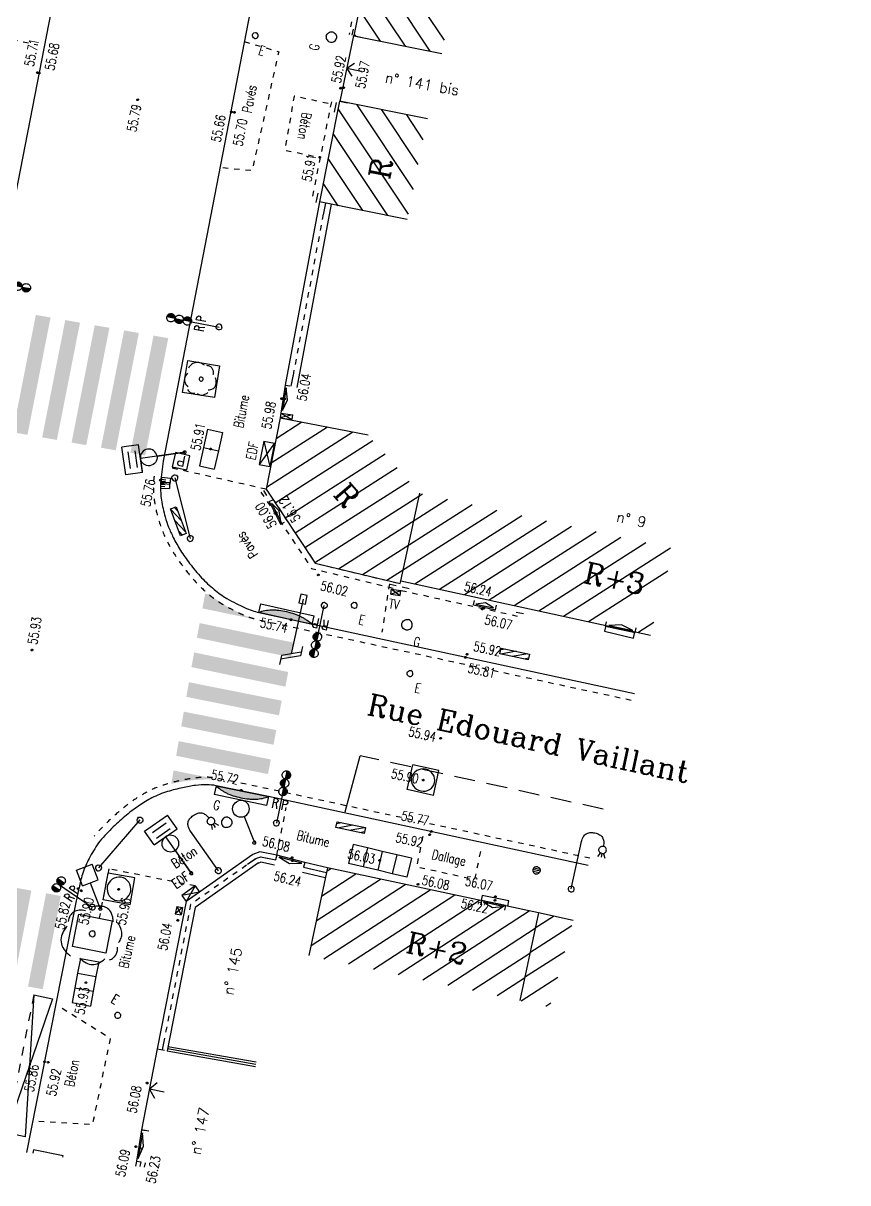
# Model space of a CAD drawing. Extents: x 661720 to 661930, y 6866381 to 6866956.
# Drawn here: x 661736.82 to 661764.43, y 6866383.67 to 6866422.51 of the extents above; entities that cross this region are included whole.
import ezdxf
from ezdxf.enums import TextEntityAlignment as Align

# ---------------------------------------------------------------- set-up
doc = ezdxf.new("R2010")
doc.units = 0
for name, pattern in [('CONTINU', [0]), ('JSI_MCT0', [1, 0.5, 0.5]), ('JSI_TCO', [1, 0.5, 0.5]), ('JSI_TCO2', [1, 0.5, 0.5]), ('JSI_TIC', [0.2, 0.08, 0.01, -0.1, 0.01]), ('JSI_TIM2', [0.6, 0.3, 0.05, -0.2, 0.05])]:
    doc.linetypes.add(name, pattern=pattern)
doc.layers.get('0').update_dxf_attribs({"linetype": 'CONTINUOUS'})
for name, color, linetype in [('ALTI', 140, 'CONTINUOUS'), ('BATI', 6, 'CONTINUOUS'), ('BORDURE', 7, 'CONTINU'), ('HACHURE', 7, 'CONTINUOUS'), ('LIMITE', 7, 'CONTINUOUS'), ('MARQUAGE', 7, 'CONTINUOUS'), ('MOB', 6, 'CONTINUOUS'), ('OBJASS', 22, 'CONTINUOUS'), ('OBJDIVERS', 104, 'CONTINUOUS'), ('OBJEAU', 4, 'CONTINUOUS'), ('OBJEDF', 240, 'CONTINUOUS'), ('OBJEP', 220, 'CONTINUOUS'), ('OBJGAZ', 30, 'CONTINUOUS'), ('OBJSLT', 200, 'CONTINUOUS'), ('OBJTELECOM', 3, 'CONTINUOUS'), ('SIGNAL', 6, 'CONTINUOUS'), ('TEXTE', 7, 'CONTINUOUS'), ('VEGETATION', 3, 'CONTINUOUS'), ('VOIRIE', 7, 'CONTINUOUS')]:
    doc.layers.add(name, color=color, linetype=linetype)
doc.styles.add('5-2', font='romand.shx', dxfattribs={"height": 0.35})
doc.styles.add('7-2', font='romanc.shx', dxfattribs={"height": 0.7})
doc.styles.get("Standard").update_dxf_attribs({"font": 'romans.shx'})
doc.linetypes.add('JSI_MUD', pattern='A,0.0001,[130,jsi_form.shx,S=0.5,R=0,X=0.875,Y=0],-0.75', length=0.7501)
doc.linetypes.add('JSI_MUG', pattern='A,0.0001,[130,jsi_form.shx,S=0.5,R=0,X=-0.125,Y=0],-0.75', length=0.7501)
doc.linetypes.add('JSI_MUR', pattern='A,1e-06,-0.5,[130,jsi_form.shx,S=0.7,R=315,X=0.05,Y=0],-0.5', length=1.000001)

# ---------------------------------------------------------------- blocks, each defined once
blk = doc.blocks.new('$B_040')
at = {"color": 0, "linetype": 'BYBLOCK', "flags": 128}
for points in [[(-0.5, -0.5), (0.5, 0.5), (0.5, -0.5)], [(-0.5, -0.5), (-0.5, 0.5), (0.5, -0.5)], [(-0.5, -0.5), (-0.4375, -0.5)], [(-0.375, -0.5), (-0.3125, -0.5)], [(-0.25, -0.5), (-0.1875, -0.5)], [(-0.125, -0.5), (-0.0625, -0.5)], [(0, -0.5), (0.0625, -0.5)], [(0.125, -0.5), (0.1875, -0.5)], [(0.25, -0.5), (0.3125, -0.5)], [(0.375, -0.5), (0.4375, -0.5)]]:
    blk.add_lwpolyline(points, dxfattribs=at)
blk = doc.blocks.new('$B_045')
at = {"color": 0, "linetype": 'BYBLOCK', "flags": 128}
blk.add_lwpolyline([(0, 0), (0, 1), (1, 1), (1, 0)], close=True, dxfattribs=at)
for points in [[(0.305, 0.851, 0.077685), (0.197, 0.836, 0.115926), (0.121, 0.792, 0.119307), (0.074, 0.717, 0.082378), (0.059, 0.613)], [(0.797, 0.772, 0.039633), (0.773, 0.844, 0.053426), (0.741, 0.901, 0.147584), (0.654, 0.97, 0.071882), (0.599, 0.983, 0.058066), (0.536, 0.98, 0.043501), (0.465, 0.963, 0.032041), (0.387, 0.931)], [(0.961, 0.454, 0.087593), (0.987, 0.533, 0.096392), (0.982, 0.613, 0.080457), (0.946, 0.692, 0.056881), (0.879, 0.772)], [(0.059, 0.533, 0.03619), (0.026, 0.456, 0.046233), (0.008, 0.384, 0.121403), (0.018, 0.255, 0.119181), (0.09, 0.146, 0.044648), (0.149, 0.099, 0.034835), (0.223, 0.057)], [(0.879, 0.136, 0.076898), (0.931, 0.181, 0.090424), (0.961, 0.235, 0.083207), (0.972, 0.3, 0.062964), (0.961, 0.374)], [(0.387, 0.057, 0.078382), (0.505, 0.002, 0.113914), (0.613, -0.003, 0.115194), (0.71, 0.042, 0.080222), (0.797, 0.136)]]:
    blk.add_lwpolyline(points, format="xyb", dxfattribs=at)
blk.add_lwpolyline([(0.438, 0.5, -1), (0.562, 0.5, -1)], format="xyb", close=True, dxfattribs=at)
blk = doc.blocks.new('$B_200')
at = {"color": 0, "linetype": 'BYBLOCK', "flags": 128}
for points in [[(0, -0.5, -0.414214), (-0.5, 0, -0.414214), (0, 0.5)], [(0, -0.5, 0.414214), (0.5, 0, 0.414214), (0, 0.5)]]:
    blk.add_lwpolyline(points, format="xyb", dxfattribs=at)
blk = doc.blocks.new('$B_220')
at = {"color": 0, "linetype": 'BYBLOCK', "flags": 128}
for points in [[(0.297, 0.272, 0.039633), (0.273, 0.344, 0.053426), (0.241, 0.401, 0.147584), (0.154, 0.47, 0.071882), (0.099, 0.483, 0.058066), (0.036, 0.48, 0.043501), (-0.035, 0.463, 0.032041), (-0.113, 0.431)], [(-0.195, 0.351, 0.077685), (-0.303, 0.336, 0.115926), (-0.379, 0.292, 0.119307), (-0.426, 0.217, 0.082378), (-0.441, 0.113)], [(0.461, -0.046, 0.087593), (0.487, 0.033, 0.096392), (0.482, 0.113, 0.080457), (0.446, 0.192, 0.056881), (0.379, 0.272)], [(-0.441, 0.033, 0.03619), (-0.474, -0.044, 0.046233), (-0.492, -0.116, 0.121403), (-0.482, -0.245, 0.119181), (-0.41, -0.354, 0.044648), (-0.351, -0.401, 0.034835), (-0.277, -0.443)], [(0.379, -0.364, 0.076898), (0.431, -0.319, 0.090424), (0.461, -0.265, 0.083207), (0.472, -0.2, 0.062964), (0.461, -0.126)], [(-0.113, -0.443, 0.078382), (0.005, -0.498, 0.113914), (0.113, -0.503, 0.115194), (0.21, -0.458, 0.080222), (0.297, -0.364)]]:
    blk.add_lwpolyline(points, format="xyb", dxfattribs=at)
blk = doc.blocks.new('$B_100')
at = {"color": 0, "linetype": 'BYBLOCK', "flags": 128}
for points in [[(0, 0.625, -0.4142136), (-0.1875, 0.8125, -0.4142136), (0, 1)], [(0, 0.625, 0.4142136), (0.1875, 0.8125, 0.4142136), (0, 1)]]:
    blk.add_lwpolyline(points, format="xyb", dxfattribs=at)
blk.add_lwpolyline([(0, 0.625), (0, 0)], dxfattribs=at)
blk = doc.blocks.new('$B_105')
at = {"color": 0, "linetype": 'BYBLOCK', "flags": 128}
for points in [[(-0.1875, 0.625), (-0.1875, 1)], [(-0.1875, 1), (0.1875, 1)], [(0.1875, 0.625), (0.1875, 1)], [(-0.1875, 0.625), (0.1875, 0.625)], [(0, 0.625), (0, 0)]]:
    blk.add_lwpolyline(points, dxfattribs=at)
blk = doc.blocks.new('$B_001')
at = {"color": 0, "linetype": 'BYBLOCK', "flags": 128}
for points in [[(0, 0), (0, 1)], [(0, 1), (1, 1)], [(1, 0), (1, 1)], [(0, 0), (1, 0)]]:
    blk.add_lwpolyline(points, dxfattribs=at)
blk = doc.blocks.new('$B_123')
at = {"linetype": 'CONTINUOUS'}
for points in [[(0, 1), (0, 1.188, -0.414214), (0.094, 1.094, -0.414214)], [(0, 0.812, -0.414214), (-0.094, 0.906, -0.414214), (0, 1)], [(0, 0.625), (0, 0.812, -0.414214), (0.094, 0.719, -0.414214)]]:
    blk.add_hatch(color=0, dxfattribs=at).paths.add_polyline_path(points)
at = {"color": 0, "linetype": 'BYBLOCK', "flags": 128}
for points in [[(0, 1, -0.414214), (-0.094, 1.094, -0.414214), (0, 1.188)], [(0, 0.625, -0.414214), (-0.094, 0.719, -0.414214), (0, 0.812)], [(0, 1, -0.414214), (0.094, 0.906, -0.414214), (0, 0.812)]]:
    blk.add_lwpolyline(points, format="xyb", dxfattribs=at)
for points in [[(0, 1), (0, 1.188, -0.414214), (0.094, 1.094, -0.414214)], [(0, 0.812, -0.414214), (-0.094, 0.906, -0.414214), (0, 1)], [(0, 0.625), (0, 0.812, -0.414214), (0.094, 0.719, -0.414214)]]:
    blk.add_lwpolyline(points, format="xyb", close=True, dxfattribs=at)
for points in [[(-0.156, 0.312), (-0.156, 0.531), (-0.094, 0.531), (-0.062, 0.5), (-0.062, 0.469), (-0.094, 0.438), (-0.156, 0.438)], [(0, 0.625), (0, 0)], [(0.062, 0.312), (0.062, 0.531), (0.125, 0.531), (0.156, 0.5), (0.156, 0.469), (0.125, 0.438), (0.062, 0.438)], [(-0.094, 0.438), (-0.062, 0.312)]]:
    blk.add_lwpolyline(points, dxfattribs=at)
blk = doc.blocks.new('$B_124')
at = {"linetype": 'CONTINUOUS'}
for points in [[(-0.094, 0.812, -0.414214), (-0.187, 0.906, -0.414214), (-0.094, 1)], [(0.094, 0.812, -0.414214), (0, 0.906, -0.414214), (0.094, 1)]]:
    blk.add_hatch(color=0, dxfattribs=at).paths.add_polyline_path(points)
at = {"color": 0, "linetype": 'BYBLOCK', "flags": 128}
for points in [[(-0.094, 0.812, -0.414214), (-0.187, 0.906, -0.414214), (-0.094, 1)], [(0.094, 0.812, -0.414214), (0, 0.906, -0.414214), (0.094, 1)]]:
    blk.add_lwpolyline(points, format="xyb", close=True, dxfattribs=at)
for points in [[(-0.094, 1, -0.414214), (0, 0.906, -0.414214), (-0.094, 0.812)], [(0.094, 1, -0.414214), (0.188, 0.906, -0.414214), (0.094, 0.812)]]:
    blk.add_lwpolyline(points, format="xyb", dxfattribs=at)
for points in [[(0, 0.938), (0, 0)], [(-0.156, 0.438), (-0.156, 0.656), (-0.094, 0.656), (-0.062, 0.625), (-0.062, 0.594), (-0.094, 0.562), (-0.156, 0.562)], [(-0.094, 0.562), (-0.062, 0.438)], [(0.062, 0.438), (0.062, 0.656), (0.125, 0.656), (0.156, 0.625), (0.156, 0.594), (0.125, 0.562), (0.062, 0.562)]]:
    blk.add_lwpolyline(points, dxfattribs=at)
blk = doc.blocks.new('$B_130')
at = {"color": 0, "linetype": 'BYBLOCK', "flags": 128}
for points in [[(0, 0), (0, 0.812, -0.08), (0.012, 0.895, -0.117647), (0.047, 0.953, -0.117647), (0.105, 0.988, -0.08), (0.188, 1, -0.08), (0.27, 0.988, -0.117647), (0.328, 0.953, -0.117647), (0.363, 0.895, -0.08), (0.375, 0.812)], [(0.375, 0.688, -0.414214), (0.312, 0.75, -0.414214), (0.375, 0.812)], [(0.375, 0.688, 0.414214), (0.438, 0.75, 0.414214), (0.375, 0.812)]]:
    blk.add_lwpolyline(points, format="xyb", dxfattribs=at)
for points in [[(0.344, 0.688), (0.312, 0.625)], [(0.375, 0.688), (0.375, 0.625)], [(0.406, 0.688), (0.438, 0.625)]]:
    blk.add_lwpolyline(points, dxfattribs=at)
blk = doc.blocks.new('$B_030')
at = {"color": 0, "linetype": 'BYBLOCK', "flags": 128}
for points in [[(0, 0), (0, 1)], [(0, 1), (1, 1)], [(0, 1), (1, 0)], [(0, 0), (1, 1)], [(1, 0), (1, 1)], [(0, 0), (1, 0)]]:
    blk.add_lwpolyline(points, dxfattribs=at)
blk = doc.blocks.new('$B_137')
at = {"color": 0, "linetype": 'BYBLOCK', "flags": 128}
for points in [[(-0.156, 0.875), (0.156, 1), (0.156, 1.156)], [(-0.156, 0.781), (-0.156, 0.938), (0.156, 1.062)], [(0, 0), (0, 0.938)]]:
    blk.add_lwpolyline(points, dxfattribs=at)
blk.add_lwpolyline([(-0.055, -0.075), (0.055, -0.075), (0.055, 0.075), (-0.055, 0.075)], close=True)
blk = doc.blocks.new('$B_021')
at = {"color": 0, "linetype": 'BYBLOCK', "flags": 128}
for points in [[(0, 0), (0, 1)], [(0, 1), (1, 1)], [(0, 0), (1, 0)], [(0.34, 0), (0.34, 0.5)], [(0.66, 0), (0.66, 0.5)], [(1, 0), (1, 1)]]:
    blk.add_lwpolyline(points, dxfattribs=at)
blk = doc.blocks.new('$B_022')
at = {"linetype": 'CONTINUOUS'}
blk.add_hatch(color=0, dxfattribs=at).paths.add_polyline_path([(0, 0, -0.003152), (0.012, 0.046, -0.003339), (0.024, 0.091, -0.003542), (0.036, 0.134, -0.003763), (0.049, 0.176, -0.004003), (0.062, 0.216, -0.004264), (0.075, 0.255, -0.004549), (0.088, 0.292, -0.00486), (0.102, 0.328, -0.005201), (0.115, 0.363, -0.005573), (0.129, 0.396, -0.005981), (0.144, 0.427, -0.006428), (0.158, 0.457, -0.006917), (0.173, 0.486, -0.007452), (0.188, 0.513, -0.008037), (0.203, 0.538, -0.008675), (0.219, 0.562, -0.009368), (0.234, 0.585, -0.010119), (0.25, 0.606, -0.010926), (0.267, 0.626, -0.011786), (0.283, 0.645, -0.012694), (0.3, 0.661, -0.013638), (0.317, 0.677, -0.0146), (0.334, 0.691, -0.015558), (0.352, 0.703, -0.016481), (0.369, 0.714, -0.017333), (0.387, 0.724, -0.018074), (0.405, 0.732, -0.018665), (0.424, 0.738, -0.038382), (0.461, 0.747, -0.038235), (0.5, 0.75, -0.038235), (0.539, 0.747, -0.038382), (0.576, 0.738, -0.018665), (0.595, 0.732, -0.018074), (0.613, 0.724, -0.017333), (0.631, 0.714, -0.016481), (0.648, 0.703, -0.015558), (0.666, 0.691, -0.0146), (0.683, 0.677, -0.013638), (0.7, 0.661, -0.012694), (0.717, 0.645, -0.011786), (0.733, 0.626, -0.010926), (0.75, 0.606, -0.010119), (0.766, 0.585, -0.009368), (0.781, 0.562, -0.008675), (0.797, 0.538, -0.008037), (0.812, 0.513, -0.007452), (0.827, 0.486, -0.006917), (0.842, 0.457, -0.006428), (0.856, 0.427, -0.005981), (0.871, 0.396, -0.005573), (0.885, 0.363, -0.005201), (0.898, 0.328, -0.00486), (0.912, 0.292, -0.004549), (0.925, 0.255, -0.004264), (0.938, 0.216, -0.004003), (0.951, 0.176, -0.003763), (0.964, 0.134, -0.003542), (0.976, 0.091, -0.003339), (0.988, 0.046, -0.003152), (1, 0)])
at = {"color": 0, "linetype": 'BYBLOCK', "flags": 128}
for points in [[(0, 0), (0, 1)], [(0, 1), (1, 1)], [(1, 0), (1, 1)]]:
    blk.add_lwpolyline(points, dxfattribs=at)
blk.add_lwpolyline([(0, 0, -0.03104), (0.102, 0.328, -0.02309), (0.158, 0.457, -0.030952), (0.219, 0.562, -0.042061), (0.283, 0.645, -0.056471), (0.352, 0.703, -0.151134), (0.5, 0.75, -0.151134), (0.648, 0.703, -0.056471), (0.717, 0.645, -0.042061), (0.781, 0.562, -0.030952), (0.842, 0.457, -0.02309), (0.898, 0.328, -0.03104), (1, 0)], format="xyb", close=True, dxfattribs=at)
blk = doc.blocks.new('$B_020')
at = {"color": 0, "linetype": 'BYBLOCK', "flags": 128}
for points in [[(0, 0), (0, 1)], [(0, 1), (1, 1)], [(1, 0), (1, 1)], [(0, 0), (1, 0)]]:
    blk.add_lwpolyline(points, dxfattribs=at)
for points in [[(0.5, 0.0625, -0.4142136), (0.0625, 0.5, -0.4142136), (0.5, 0.9375)], [(0.5, 0.0625, 0.4142136), (0.9375, 0.5, 0.4142136), (0.5, 0.9375)]]:
    blk.add_lwpolyline(points, format="xyb", dxfattribs=at)
blk = doc.blocks.new('$B_230')
blk.add_lwpolyline([(-0.498, -0.488), (0.498, -0.488), (0.498, 0.488), (-0.498, 0.488)], close=True)
at = {"color": 0, "linetype": 'BYBLOCK', "flags": 128}
for points in [[(-0.193, 0.309), (0.119, 0.315), (0.184, 0.222), (0.186, 0.066), (0.125, 0.002), (-0.187, -0.003)], [(-0.193, 0.309), (-0.181, -0.378)]]:
    blk.add_lwpolyline(points, dxfattribs=at)
blk = doc.blocks.new('$B_115')
at = {"color": 0, "linetype": 'BYBLOCK', "flags": 128}
for points in [[(-0.312, 1), (-0.312, 1.375), (0.312, 1.375)], [(-0.312, 1), (0.312, 1), (0.312, 1.375)], [(-0.188, 1.25), (0.188, 1.25)], [(-0.188, 1.094), (0.188, 1.094)], [(0.031, 1), (-0.281, 1)], [(0, 0), (0, 1)]]:
    blk.add_lwpolyline(points, dxfattribs=at)
blk = doc.blocks.new('$B_043')
at = {"color": 0, "linetype": 'BYBLOCK', "flags": 128}
blk.add_lwpolyline([(0, 0.5), (1, 0.5)], dxfattribs=at)
blk = doc.blocks.new('$B_038')
at = {"color": 0, "linetype": 'BYBLOCK', "flags": 128}
blk.add_lwpolyline([(-0.5, 0.5), (0.5, 0.5), (0.5, -0.5), (-0.5, -0.5)], close=True, dxfattribs=at)
for points in [[(-0.344, 0.5), (-0.5, 0.188)], [(0.031, 0.5), (-0.469, -0.5)], [(0.438, 0.5), (-0.062, -0.5)], [(0.5, -0.188), (0.344, -0.5)]]:
    blk.add_lwpolyline(points, dxfattribs=at)
blk = doc.blocks.new('$B_202')
at = {"color": 0, "linetype": 'BYBLOCK', "flags": 128}
for points in [[(0, -0.5, -0.41421356), (-0.5, 0, -0.41421356), (0, 0.5)], [(0, -0.5, 0.41421356), (0.5, 0, 0.41421356), (0, 0.5)]]:
    blk.add_lwpolyline(points, format="xyb", dxfattribs=at)
for points in [[(-0.5, 0), (0.5, 0)], [(-0.4297, 0.25), (0.4297, 0.25)], [(0.4297, -0.25), (-0.4297, -0.25)]]:
    blk.add_lwpolyline(points, dxfattribs=at)
blk = doc.blocks.new('$B_027')
at = {"color": 0, "linetype": 'BYBLOCK', "flags": 128}
for points in [[(-0.5, -0.5), (0.5, -0.5), (0.5, -0.188)], [(-0.5, -0.5), (-0.5, -0.188)]]:
    blk.add_lwpolyline(points, dxfattribs=at)
blk.add_lwpolyline([(-0.406, -0.406), (0.406, -0.406), (0, -0.188)], close=True, dxfattribs=at)
blk = doc.blocks.new('$B_028')
at = {"color": 0, "linetype": 'BYBLOCK', "flags": 128}
for points in [[(0, 0.5), (0, -0.5), (0.094, -0.062)], [(-0.5, -0.5), (-0.5, 0)], [(0.5, 0), (0.5, -0.5)], [(-0.094, -0.062), (0, -0.5)], [(-0.5, -0.5), (0.5, -0.5)]]:
    blk.add_lwpolyline(points, dxfattribs=at)
blk = doc.blocks.new('$B_210')
at = {"linetype": 'CONTINUOUS'}
blk.add_hatch(color=0, dxfattribs=at).paths.add_polyline_path([(0, -0.5, -1), (0, 0.5, -1)])
at = {"color": 0, "linetype": 'BYBLOCK', "flags": 128}
blk.add_lwpolyline([(0, -0.5, -1), (0, 0.5, -1)], format="xyb", close=True, dxfattribs=at)
blk = doc.blocks.new('*X48')
at = {"layer": 'HACHURE', "linetype": 'CONTINUOUS', "ltscale": 2}
for p, q in [((661753.962, 6866392.21, 57.333), (661754.575, 6866392.603, 57.333)), ((661753.781, 6866391.381, 57.333), (661755.188, 6866392.284, 57.333)), ((661753.6, 6866390.552, 57.333), (661754.955, 6866391.421, 57.333)), ((661753.491, 6866389.769, 57.333), (661754.721, 6866390.558, 57.333)), ((661754.32, 6866389.588, 57.333), (661754.488, 6866389.696, 57.333))]:
    blk.add_line(p, q, dxfattribs=at)
blk = doc.blocks.new('*X50')
at = {"layer": 'HACHURE'}
for p, q in [((661745.286, 6866408.596, 57.333), (661746.153, 6866409.15, 57.333)), ((661744.969, 6866406.969, 57.333), (661747.861, 6866408.818, 57.333)), ((661745.127, 6866407.783, 57.333), (661747.007, 6866408.984, 57.333)), ((661745.258, 6866406.442, 57.333), (661748.531, 6866408.534, 57.333)), ((661745.59, 6866405.942, 57.333), (661748.935, 6866408.08, 57.333)), ((661745.921, 6866405.442, 57.333), (661749.339, 6866407.626, 57.333)), ((661746.253, 6866404.942, 57.333), (661749.743, 6866407.172, 57.333)), ((661746.584, 6866404.442, 57.333), (661750.192, 6866406.747, 57.333)), ((661747.375, 6866404.235, 57.333), (661751.022, 6866406.565, 57.333)), ((661748.186, 6866404.041, 57.333), (661751.852, 6866406.384, 57.333)), ((661748.998, 6866403.848, 57.333), (661752.683, 6866406.202, 57.333)), ((661749.932, 6866403.733, 57.333), (661753.513, 6866406.021, 57.333)), ((661750.762, 6866403.551, 57.333), (661754.343, 6866405.84, 57.333)), ((661751.593, 6866403.37, 57.333), (661755.174, 6866405.658, 57.333)), ((661752.423, 6866403.188, 57.333), (661756.004, 6866405.477, 57.333)), ((661753.254, 6866403.007, 57.333), (661756.835, 6866405.295, 57.333)), ((661754.084, 6866402.826, 57.333), (661757.665, 6866405.114, 57.333)), ((661754.914, 6866402.644, 57.333), (661758.495, 6866404.933, 57.333)), ((661755.745, 6866402.463, 57.333), (661758.403, 6866404.162, 57.333)), ((661757.405, 6866402.1, 57.333), (661757.937, 6866402.44, 57.333))]:
    blk.add_line(p, q, dxfattribs=at)

msp = doc.modelspace()

# ---------------------------------------------------------------- hatches: boundary and pattern name
at = {"layer": 'HACHURE', "linetype": 'CONTINUOUS', "ltscale": 2}
h = msp.add_hatch(dxfattribs=at)
h.set_pattern_fill('_USER', color=256, scale=0.6, angle=123.6778, style=0, pattern_type=0)
h.set_pattern_definition([(123.67776, (661958.265, 6866695.073), (-0.4993016, -0.3327129), [])])
h.paths.add_polyline_path([(661749.391, 6866429.567), (661752.333, 6866428.978), (661750.835, 6866421.496), (661747.893, 6866422.085)])
h = msp.add_hatch(dxfattribs=at)
h.set_pattern_fill('_USER', color=256, scale=0.6, angle=123.6579, style=0, pattern_type=0)
h.set_pattern_definition([(123.65793, (661958.265, 6866695.073), (-0.4994168, -0.3325401), [])])
h.paths.add_polyline_path([(661747.416, 6866419.889), (661750.357, 6866419.299), (661749.681, 6866415.929), (661746.74, 6866416.519)])
h = msp.add_hatch(dxfattribs=at)
h.set_pattern_fill('_USER', color=256, scale=0.6, angle=32.9906, style=0, pattern_type=0)
h.set_pattern_definition([(32.99064, (661958.265, 6866695.073), (-0.3267013, 0.5032557), [])])
h.paths.add_polyline_path([(661754.072, 6866392.713), (661753.447, 6866389.779), (661746.387, 6866391.281), (661747.011, 6866394.215)])
at = {"layer": 'MARQUAGE', "linetype": 'CONTINUOUS', "ltscale": 2}
for points in [[(661736.963, 6866408.721), (661736.47, 6866408.807), (661737.244, 6866412.736), (661737.737, 6866412.649)], [(661737.948, 6866408.548), (661737.455, 6866408.634), (661738.229, 6866412.563), (661738.722, 6866412.476)], [(661738.933, 6866408.374), (661738.44, 6866408.461), (661739.214, 6866412.389), (661739.707, 6866412.303)], [(661739.918, 6866408.201), (661739.425, 6866408.288), (661740.199, 6866412.216), (661740.692, 6866412.13)], [(661740.903, 6866408.028), (661740.41, 6866408.115), (661741.184, 6866412.043), (661741.677, 6866411.957)], [(661742.821, 6866402.907), (661742.913, 6866403.398), (661743.072, 6866403.365, 0.078824), (661744.566, 6866402.543)], [(661742.637, 6866401.924), (661742.729, 6866402.415), (661745.885, 6866401.758), (661745.79, 6866401.267)], [(661742.453, 6866400.94), (661742.545, 6866401.432), (661745.695, 6866400.776), (661745.599, 6866400.285)], [(661745.476, 6866399.815), (661745.384, 6866399.324), (661742.283, 6866399.942), (661742.369, 6866400.435)], [(661745.293, 6866398.832), (661745.201, 6866398.34), (661742.113, 6866398.956), (661742.198, 6866399.449)], [(661745.109, 6866397.849), (661745.018, 6866397.357), (661741.942, 6866397.97), (661742.027, 6866398.463)], [(661743.385, 6866397.173, 0.071025), (661741.779, 6866397.031), (661741.856, 6866397.478)], [(661736.491, 6866390.332), (661735.999, 6866390.422), (661736.602, 6866393.545), (661737.094, 6866393.455)], [(661737.474, 6866390.153), (661736.982, 6866390.243), (661737.586, 6866393.366), (661738.078, 6866393.276)]]:
    msp.add_hatch(color=256, dxfattribs=at).paths.add_polyline_path(points)

# ---------------------------------------------------------------- linework, layer by layer
at = {"layer": 'BATI', "linetype": 'JSI_MUG', "ltscale": 0.32}
msp.add_line((661747.296, 6866419.844, 113.235), (661747.233, 6866419.53, 113.235), dxfattribs=at)
at = {"layer": 'BATI', "linetype": 'JSI_MUD', "ltscale": 0.32}
msp.add_line((661746.687, 6866416.808, 113.231), (661746.624, 6866416.495, 113.23), dxfattribs=at)
at = {"layer": 'BATI', "linetype": 'JSI_MUG', "ltscale": 0.2}
msp.add_line((661744.861, 6866406.859, 113.317), (661744.972, 6866406.693, 113.32), dxfattribs=at)
at = {"layer": 'BATI', "linetype": 'JSI_MUD', "ltscale": 0.2}
msp.add_line((661749.111, 6866403.715, 113.401), (661749.306, 6866403.669, 113.404), dxfattribs=at)
at = {"layer": 'BATI', "linetype": 'JSI_MUG', "ltscale": 0.25}
msp.add_line((661749.504, 6866403.63, 113.371), (661749.748, 6866403.576, 113.372), dxfattribs=at)
at = {"layer": 'BATI', "linetype": 'JSI_MUD', "ltscale": 0.25}
msp.add_line((661753.332, 6866402.786, 113.387), (661753.576, 6866402.732, 113.388), dxfattribs=at)
at = {"layer": 'BATI', "linetype": 'JSI_TIC', "ltscale": 2, "elevation": 57.333, "flags": 128}
for points in [[(661749.225, 6866429.636), (661747.73, 6866422.126)], [(661747.139, 6866419.875), (661746.467, 6866416.526)], [(661744.778, 6866406.804), (661746.476, 6866404.243), (661749.283, 6866403.571)], [(661744.945, 6866406.915), (661746.599, 6866404.419), (661749.329, 6866403.766)], [(661749.477, 6866403.508), (661753.549, 6866402.61)]]:
    msp.add_lwpolyline(points, dxfattribs=at)
at = {"layer": 'BATI', "linetype": 'JSI_TCO2', "ltscale": 2, "elevation": 57.333, "flags": 128}
for points in [[(661749.391, 6866429.567), (661747.893, 6866422.085)], [(661747.893, 6866422.085), (661750.835, 6866421.496)], [(661747.416, 6866419.889), (661746.74, 6866416.519)], [(661750.357, 6866419.299), (661747.416, 6866419.889)], [(661749.681, 6866415.929), (661746.74, 6866416.519)], [(661745.421, 6866409.293), (661744.955, 6866406.899), (661746.599, 6866404.419), (661749.444, 6866403.742), (661749.464, 6866403.835)], [(661745.421, 6866409.293), (661748.366, 6866408.719)], [(661749.464, 6866403.835), (661750.104, 6866406.766)], [(661749.464, 6866403.835), (661757.821, 6866402.009)], [(661747.011, 6866394.215), (661746.387, 6866391.281)], [(661754.072, 6866392.713), (661747.011, 6866394.215)], [(661755.236, 6866392.459), (661754.072, 6866392.713)]]:
    msp.add_lwpolyline(points, dxfattribs=at)
at = {"layer": 'BATI', "linetype": 'JSI_MUD', "ltscale": 0.2, "elevation": 57.333, "flags": 128}
msp.add_lwpolyline([(661747.867, 6866422.303), (661747.828, 6866422.106)], dxfattribs=at)
at = {"layer": 'BATI', "elevation": 57.333, "flags": 128}
for points in [[(661756.33, 6866402.335), (661756.287, 6866402.139), (661757.259, 6866401.908), (661757.305, 6866402.122)], [(661753.047, 6866392.931), (661753.084, 6866393.108), (661752.193, 6866393.293), (661752.156, 6866393.121)]]:
    msp.add_lwpolyline(points, dxfattribs=at)
at = {"layer": 'BORDURE', "linetype": 'JSI_TCO', "ltscale": 2, "elevation": 57.333, "flags": 128}
for points in [[(661809.041, 6866658.226), (661799.405, 6866660.795, 0.332518), (661797.285, 6866659.242), (661796.495, 6866656.478), (661794.63, 6866649.766), (661792.16, 6866640.801), (661788.854, 6866628.851), (661786.255, 6866619.429), (661781.898, 6866603.667), (661779.547, 6866595.181), (661775.948, 6866582.027), (661774.284, 6866575.688), (661772.52, 6866568.058), (661771.474, 6866562.872), (661769.429, 6866552.194), (661764.346, 6866525.83), (661761.408, 6866510.519), (661759.655, 6866501.389), (661758.701, 6866496.257), (661755.083, 6866477.547), (661746.716, 6866434.654), (661744.554, 6866423.604), (661741.506, 6866407.836), (661741.441, 6866407.299)], [(661741.441, 6866407.299, 0.031451), (661741.418, 6866407.03, 0.042844), (661741.45, 6866406.533, 0.032587), (661741.573, 6866405.974, 0.024701), (661741.689, 6866405.629, 0.022566), (661741.845, 6866405.281, 0.02465), (661742.089, 6866404.85, 0.021528), (661742.391, 6866404.414, 0.026488), (661742.795, 6866403.934, 0.032269), (661743.209, 6866403.544, 0.039832), (661743.642, 6866403.241, 0.012534), (661743.952, 6866403.069, 0.016128), (661744.233, 6866402.933, 0.021316), (661744.486, 6866402.834, 0.028969), (661744.711, 6866402.77), (661757.292, 6866400.056)], [(661755.733, 6866394.296), (661745.031, 6866396.604), (661743.276, 6866396.969, 0.047784), (661742.966, 6866397, 0.033123), (661742.593, 6866396.978, 0.02357), (661742.156, 6866396.902, 0.01735), (661741.656, 6866396.773, 0.047079), (661741.131, 6866396.561, 0.029765), (661740.709, 6866396.31, 0.024511), (661740.277, 6866395.986, 0.020176), (661739.835, 6866395.588, 0.016695), (661739.382, 6866395.115)], [(661739.382, 6866395.115, 0.023843), (661739.059, 6866394.593, 0.015876), (661738.939, 6866394.356, 0.019505), (661738.845, 6866394.135, 0.031258), (661738.767, 6866393.882, 0.003207), (661738.663, 6866393.437, 0.006249), (661738.595, 6866393.118), (661736.927, 6866384.687)]]:
    msp.add_lwpolyline(points, format="xyb", dxfattribs=at)
for points in [[(661735.008, 6866409.114), (661735.226, 6866409.889), (661742.281, 6866446.114)], [(661738.151, 6866384.533), (661738.159, 6866384.574), (661737.16, 6866384.771), (661737.138, 6866384.66)]]:
    msp.add_lwpolyline(points, dxfattribs=at)
msp.add_lwpolyline([(661738.472, 6866391.58), (661738.686, 6866392.661), (661739.796, 6866392.441), (661739.582, 6866391.36)], close=True, dxfattribs=at)
at = {"layer": 'LIMITE', "linetype": 'JSI_MUG', "ltscale": 0.4}
msp.add_line((661746.937, 6866416.483, 113.211), (661746.863, 6866416.09, 113.218), dxfattribs=at)
at = {"layer": 'LIMITE', "linetype": 'JSI_MUD', "ltscale": 0.4}
msp.add_line((661745.861, 6866410.739, 113.304), (661745.787, 6866410.346, 113.31), dxfattribs=at)
at = {"layer": 'LIMITE', "linetype": 'JSI_MUD', "ltscale": 0.34}
msp.add_line((661744.792, 6866394.574, 113.38), (661744.764, 6866394.58, 113.377), dxfattribs=at)
at = {"layer": 'LIMITE', "linetype": 'JSI_MUG', "ltscale": 0.34}
msp.add_line((661745.274, 6866394.472, 113.409), (661744.941, 6866394.542, 113.389), dxfattribs=at)
at = {"layer": 'LIMITE', "linetype": 'JSI_MUG', "ltscale": 0.3}
msp.add_line((661740.757, 6866384.368, 113.434), (661740.725, 6866384.21, 113.432), dxfattribs=at)
at = {"layer": 'LIMITE', "linetype": 'JSI_TCO', "ltscale": 2, "elevation": 57.333, "flags": 128}
for points in [[(661746.74, 6866416.519), (661745.591, 6866410.383)], [(661747.133, 6866416.446), (661745.984, 6866410.309)], [(661744.507, 6866394.661), (661742.272, 6866393.09), (661741.307, 6866388.157)], [(661745.309, 6866394.639), (661744.749, 6866394.757), (661744.507, 6866394.661)], [(661744.703, 6866394.383), (661742.579, 6866392.89), (661741.641, 6866388.092)], [(661747.011, 6866394.215), (661746.247, 6866394.397)], [(661746.932, 6866393.884), (661746.169, 6866394.066)], [(661740.61, 6866384.397), (661740.575, 6866384.228)], [(661740.904, 6866384.338), (661740.874, 6866384.191)]]:
    msp.add_lwpolyline(points, dxfattribs=at)
at = {"layer": 'LIMITE', "linetype": 'JSI_TIC', "ltscale": 2, "elevation": 57.333, "flags": 128}
for points in [[(661746.937, 6866416.483), (661745.787, 6866410.346)], [(661744.605, 6866394.522), (661742.426, 6866392.99), (661741.474, 6866388.124)], [(661740.757, 6866384.368), (661740.725, 6866384.21)]]:
    msp.add_lwpolyline(points, dxfattribs=at)
at = {"layer": 'LIMITE', "linetype": 'JSI_MUG', "ltscale": 0.34, "elevation": 57.333, "flags": 128}
for points in [[(661744.605, 6866394.522), (661744.327, 6866394.326)], [(661746.971, 6866394.05), (661746.641, 6866394.128)]]:
    msp.add_lwpolyline(points, dxfattribs=at)
at = {"layer": 'LIMITE', "linetype": 'JSI_MUR', "ltscale": 0.34, "elevation": 57.333, "flags": 128}
for points in [[(661745.274, 6866394.472), (661744.764, 6866394.58), (661744.57, 6866394.503)], [(661746.971, 6866394.05), (661746.208, 6866394.231)]]:
    msp.add_lwpolyline(points, dxfattribs=at)
at = {"layer": 'LIMITE', "linetype": 'JSI_MUD', "ltscale": 0.34, "elevation": 57.333, "flags": 128}
for points in [[(661746.539, 6866394.153), (661746.208, 6866394.231)], [(661741.539, 6866388.458), (661741.474, 6866388.124)]]:
    msp.add_lwpolyline(points, dxfattribs=at)
at = {"layer": 'LIMITE', "elevation": 57.333, "flags": 128}
for points in [[(661754.072, 6866392.713), (661753.447, 6866389.779)], [(661741.641, 6866388.092), (661744.595, 6866387.568)], [(661741.667, 6866388.239), (661744.621, 6866387.716)]]:
    msp.add_lwpolyline(points, dxfattribs=at)
at = {"layer": 'LIMITE', "linetype": 'JSI_MUR', "ltscale": 0.15, "elevation": 57.333, "flags": 128}
msp.add_lwpolyline([(661741.654, 6866388.166), (661744.608, 6866387.642)], dxfattribs=at)
at = {"layer": 'LIMITE', "linetype": 'JSI_TCO', "ltscale": 2}
msp.add_polyline3d([(661745.238, 6866394.306, 113.409), (661744.779, 6866394.403, 113.379), (661744.633, 6866394.345, 113.377)], dxfattribs=at)
at = {"layer": 'MARQUAGE', "linetype": 'JSI_MCT0', "elevation": 57.333, "flags": 128}
msp.add_lwpolyline([(661747.606, 6866396.091), (661748.106, 6866397.972)], dxfattribs=at)
at = {"layer": 'MARQUAGE', "linetype": 'JSI_TIM2', "ltscale": 2, "elevation": 57.333, "flags": 128}
msp.add_lwpolyline([(661756.244, 6866396.184), (661748.106, 6866397.972), (661748.106, 6866397.972)], dxfattribs=at)
at = {"layer": 'VOIRIE', "linetype": 'JSI_TIC', "ltscale": 2, "elevation": 57.333, "flags": 128}
for points in [[(661733.84, 6866422.482), (661737.313, 6866421.782)], [(661744.223, 6866421.893), (661745.375, 6866421.548), (661744.483, 6866417.567), (661743.406, 6866417.666)], [(661747.028, 6866419.815), (661745.889, 6866420.063), (661745.581, 6866418.255), (661746.75, 6866418.013)], [(661744.955, 6866406.899), (661741.667, 6866407.636)], [(661749.081, 6866403.728), (661748.831, 6866402.114)], [(661745.309, 6866394.639), (661745.628, 6866396.242)], [(661750.196, 6866395.271), (661749.994, 6866394.257), (661751.942, 6866393.831), (661752.154, 6866394.817)], [(661739.688, 6866394.182), (661739.361, 6866392.527)], [(661742.578, 6866393.61), (661739.688, 6866394.182)], [(661737.343, 6866385.738), (661739.15, 6866385.63), (661739.745, 6866388.496), (661738.107, 6866389.517)]]:
    msp.add_lwpolyline(points, dxfattribs=at)
for points in [[(661741.204, 6866407.335, 0.031309), (661741.178, 6866407.036, 0.042522), (661741.212, 6866406.503, 0.032906), (661741.342, 6866405.909, 0.04726), (661741.63, 6866405.173, 0.024533), (661741.885, 6866404.723, 0.021552), (661742.2, 6866404.27, 0.026618), (661742.622, 6866403.768, 0.032152), (661743.056, 6866403.359, 0.039852), (661743.521, 6866403.033, 0.012555), (661743.843, 6866402.855, 0.015988), (661744.137, 6866402.713, 0.021694), (661744.413, 6866402.605, 0.028714), (661744.66, 6866402.536), (661757.229, 6866399.824)], [(661755.798, 6866394.538), (661745.083, 6866396.848), (661743.327, 6866397.214, 0.04715), (661742.977, 6866397.25, 0.034011), (661742.563, 6866397.226, 0.023457), (661742.106, 6866397.147, 0.017491), (661741.586, 6866397.013, 0.047355), (661741.017, 6866396.783, 0.029477), (661740.576, 6866396.522, 0.024491), (661740.125, 6866396.184, 0.020309), (661739.665, 6866395.771, 0.016907), (661739.196, 6866395.282)]]:
    msp.add_lwpolyline(points, format="xyb", dxfattribs=at)

# ---------------------------------------------------------------- block references
at = {"layer": 'ALTI', "linetype": 'CONTINUOUS', "yscale": 0.0600000000834948}
for p, xscale, rotation in [((661737.298, 6866420.848, 57.333), 0.0600000001671873, 78.98033461018463), ((661737.354, 6866420.838, 57.333), 0.0600000001671873, 78.98033461018463), ((661747.449, 6866420.329, 57.333), 0.059999999567824, 258.6579311806598), ((661747.546, 6866420.344, 57.333), 0.0599999999275196, 168.6577468891469), ((661740.652, 6866419.941, 57.333), 0.0599999997991232, 259.0579812764041), ((661743.789, 6866419.533, 57.333), 0.0599999997991232, 259.0579812764041), ((661743.89, 6866419.524, 57.333), 0.0599999997991232, 259.0579812764041), ((661746.75, 6866418.013, 57.333), 0.0600000000593574, 348.2795898107787), ((661745.471, 6866409.932, 57.333), 0.0600000000432589, 259.3924860169585), ((661745.572, 6866409.922, 57.333), 0.0600000000432589, 259.3924860169585), ((661743.098, 6866408.246, 57.333), 0.060000000009055, 167.369930362507), ((661741.416, 6866407.203, 57.333), 0.0599999998718164, 264.0895932086042), ((661745.255, 6866406.093, 57.333), 0.0599999998271788, 303.5405173550835), ((661745.293, 6866406.113, 57.333), 0.0599999998271788, 303.5405173550835), ((661746.705, 6866404.029, 57.333), 0.059999999910788, 346.5506846357405), ((661752.194, 6866402.887, 57.333), 0.0599999999144417, 347.5656376313323), ((661752.244, 6866402.92, 57.333), 0.0599999999144417, 347.5656376313323), ((661745.792, 6866402.525, 57.333), 0.0600000000585581, 347.8251095571013), ((661737.113, 6866401.516, 57.333), 0.0600000001358294, 303.0428801269729), ((661751.631, 6866401.266, 57.333), 0.0600000000585581, 347.8251095571013), ((661751.683, 6866401.369, 57.333), 0.0600000000585581, 347.8251095571013), ((661750.796, 6866398.559, 57.333), 0.0599999998987846, 167.606230259988), ((661750.212, 6866397.156, 113.237), 0.0599999998987846, 167.606230259988), ((661744.118, 6866396.815, 57.333), 0.0599999999369245, 168.2391236379161), ((661750.485, 6866395.434, 57.333), 0.0599999999362639, 167.8309340757266), ((661750.43, 6866395.329, 57.333), 0.0599999999362639, 167.8309340757266), ((661745.823, 6866394.559, 57.333), 0.0600000001211202, 166.6464040431061), ((661745.84, 6866394.455, 57.333), 0.0600000001211202, 166.6464040431061), ((661748.755, 6866394.47, 57.333), 0.0599999998988044, 167.9906455179547), ((661738.659, 6866393.518, 57.333), 0.0599999997664165, 257.1386123974038), ((661738.76, 6866393.448, 57.333), 0.060000000381518, 257.2398372791105), ((661740.017, 6866393.496, 57.333), 0.0599999997893073, 258.3850835273554), ((661750.042, 6866393.665, 57.333), 0.0599999998988044, 167.9906455179547), ((661752.616, 6866393.129, 57.333), 0.0600000001527528, 168.2818568988892), ((661752.627, 6866393.254, 57.333), 0.0600000001527528, 168.2818568988892), ((661741.998, 6866392.465, 57.333), 0.0599999996429748, 258.9313816758605), ((661738.919, 6866390.376, 57.333), 0.0599999997893073, 258.3850835273554), ((661737.536, 6866387.728, 57.333), 0.0600000000850905, 258.8117745771966), ((661737.655, 6866387.708, 57.333), 0.0599999997893073, 258.3850835273554), ((661740.97, 6866387.014, 57.333), 0.0599999996429748, 258.9313816758605), ((661740.592, 6866384.88, 57.333), 0.0600000000197639, 258.5923869165845), ((661740.73, 6866384.823, 57.333), 0.0600000000197639, 258.5923869165845)]:
    msp.add_blockref('$B_210', p, dxfattribs=dict(at, xscale=xscale, rotation=rotation))
at = {"layer": 'HACHURE'}
msp.add_blockref('*X50', (0, 0), dxfattribs=at)
at = {"layer": 'HACHURE', "linetype": 'CONTINUOUS', "ltscale": 2}
msp.add_blockref('*X48', (0, 0), dxfattribs=at)
at = {"layer": 'LIMITE', "linetype": 'CONTINUOUS'}
for name, p, xscale, yscale, rotation in [('$B_028', (661747.899, 6866420.936, 57.333), 2.259066501574492, 0.5000000000742785, 258.3264190407379), ('$B_027', (661745.764, 6866409.877, 57.333), 0.9459974260241995, 0.5000000000742785, 261.0573795207914), ('$B_030', (661745.444, 6866409.448, 57.333), 0.1569973563826936, 0.4000000002458762, 261.8688536044004), ('$B_027', (661745.471, 6866406.215, 57.333), 0.8439105697363835, 0.5000000000742785, 296.463553147341), ('$B_027', (661752.317, 6866403.185, 57.333), 0.7560654798644066, 0.5000000000742785, 347.5030705630106), ('$B_027', (661756.868, 6866402.451, 57.333), 1.011882562260926, 0.5000000000742785, 348.3156372088655), ('$B_027', (661745.716, 6866394.275, 57.333), 0.9694153547250627, 0.5000000000742785, 165.5386265263714), ('$B_027', (661752.514, 6866392.796, 57.333), 0.8143327330856583, 0.5000000000742785, 167.8143900348084), ('$B_028', (661741.291, 6866386.754, 57.333), 2.762077540476068, 0.5000000000742785, 259.0959307678457), ('$B_027', (661740.944, 6866384.88, 57.333), 1.061886943444111, 0.5000000000742785, 260.5143603280548)]:
    msp.add_blockref(name, p, dxfattribs=dict(at, xscale=xscale, yscale=yscale, rotation=rotation))
at = {"layer": 'MARQUAGE', "linetype": 'CONTINUOUS', "xscale": 4.711886268050716, "yscale": 0.6419141687623565, "rotation": 258.8117747870501}
msp.add_blockref('$B_040', (661737.031, 6866387.587, 57.333), dxfattribs=at)
at = {"layer": 'MOB', "linetype": 'CONTINUOUS'}
for name, p, xscale, yscale, rotation in [('$B_115', (661742.23, 6866408.136, 57.333), 1.500000000063501, 1.500000000222835, 98.11488569544032), ('$B_230', (661742.107, 6866407.835, 57.333), 0.4999999999775652, 0.5000000000742785, 167.3699304329054), ('$B_200', (661742.23, 6866408.136, 57.333), 0.099999999909346, 0.0999999998284023, 347.3699305312109), ('$B_200', (661741.897, 6866407.279, 57.333), 0.2000000001226558, 0.1999999996568045, 284.3163263957498), ('$B_043', (661740.883, 6866407.02, 57.333), 2.092393930085297, 2.092400000369467, 284.3163264004172), ('$B_038', (661742.015, 6866405.828, 57.333), 0.9631129789874572, 0.1999999996568045, 290.7901081380119), ('$B_200', (661742.415, 6866405.251, 57.333), 0.2000000001226558, 0.1999999996568045, 284.3163263957498), ('$B_038', (661753.277, 6866401.378, 57.333), 0.9735638141287432, 0.1999999996568045, 348.042830847175), ('$B_043', (661739.927, 6866396.516, 57.333), 2.124418539049401, 2.124399999979917, 229.0721270520676), ('$B_200', (661740.73, 6866395.82, 57.333), 0.1999999998475844, 0.1999999996568045, 229.0721267828227), ('$B_115', (661742.453, 6866394.03, 57.333), 1.499999999960768, 1.500000000222835, 35.09954492198571), ('$B_038', (661747.782, 6866395.567, 57.333), 0.9692496272212119, 0.1999999996568045, 168.3829293288012), ('$B_200', (661739.338, 6866394.215, 57.333), 0.1999999998475844, 0.1999999996568045, 229.0721267828227), ('$B_202', (661754.009, 6866394.131, 57.333), 0.2499999999738995, 0.2499999995714944, 167.8309339056033), ('$B_200', (661742.453, 6866394.03, 57.333), 0.0999999999680337, 0.0999999998284023, 35.0995448903239), ('$B_030', (661741.961, 6866392.924, 57.333), 0.2499505953738351, 0.1999999996568045, 258.9373292143872)]:
    msp.add_blockref(name, p, dxfattribs=dict(at, xscale=xscale, yscale=yscale, rotation=rotation))
at = {"layer": 'OBJASS', "linetype": 'CONTINUOUS'}
for name, p, xscale, yscale, rotation in [('$B_022', (661744.711, 6866402.77, 57.333), 1.825411307142837, 0.3000000004174739, 347.1440402718499), ('$B_020', (661750.56, 6866396.644, 113.237), 0.8499999999457809, 0.9000000003201547, 77.60622987334713), ('$B_022', (661745.031, 6866396.604, 57.333), 1.792423275969574, 0.3000000004174739, 168.2391232457339), ('$B_020', (661740.399, 6866392.984, 57.333), 0.910047059042649, 0.9101000001184055, 80.07009805936366)]:
    msp.add_blockref(name, p, dxfattribs=dict(at, xscale=xscale, yscale=yscale, rotation=rotation))
at = {"layer": 'OBJDIVERS', "linetype": 'CONTINUOUS'}
for name, p, xscale, yscale, rotation in [('$B_001', (661742.994, 6866408.911, 57.333), 0.6305994604963292, 0.5093999996744941, 257.5105116793768), ('$B_001', (661742.858, 6866408.295, 57.333), 0.6305994604711531, 0.5093999996744941, 257.5105116897039), ('$B_030', (661749.133, 6866403.383, 57.333), 0.3066266296528637, 0.1700999997101478, 352.3058759786223), ('$B_001', (661738.735, 6866391.186, 57.333), 0.503004353819344, 0.6231999995502148, 259.4779926016524), ('$B_001', (661738.643, 6866390.692, 57.333), 0.503004353819344, 0.6231999995502148, 259.4779926016524), ('$B_001', (661738.551, 6866390.197, 57.333), 0.5030043537980851, 0.6231999995502148, 259.47799261469)]:
    msp.add_blockref(name, p, dxfattribs=dict(at, xscale=xscale, yscale=yscale, rotation=rotation))
at = {"layer": 'OBJEAU', "linetype": 'CONTINUOUS'}
for name, p, xscale, yscale, rotation in [('$B_200', (661744.592, 6866422.091, 57.333), 0.1999999999575698, 0.1999999996568045, 343.327911676314), ('$B_021', (661741.421, 6866407.13, 57.333), 0.2000323977385086, 0.3000000004174739, 268.4877520250136), ('$B_021', (661741.451, 6866407.298, 57.333), 0.2000664893122476, 0.3000000004174739, 264.18452466679), ('$B_200', (661747.909, 6866403.012, 57.333), 0.1999999999668131, 0.1999999996568045, 346.5506846538398), ('$B_200', (661749.773, 6866400.724, 57.333), 0.1999999999712427, 0.1999999996568045, 347.8251099071837), ('$B_200', (661739.981, 6866389.273, 57.333), 0.2000000001844699, 0.1999999996568045, 148.056181416954)]:
    msp.add_blockref(name, p, dxfattribs=dict(at, xscale=xscale, yscale=yscale, rotation=rotation))
at = {"layer": 'OBJEDF', "linetype": 'CONTINUOUS'}
for name, p, xscale, yscale, rotation in [('$B_030', (661744.879, 6866408.51, 57.333), 0.8000095058646596, 0.359999999569679, 258.9745411219188), ('$B_137', (661746.192, 6866403.218, 57.333), 2.000000000053817, 2.000000000297114, 167.8251099092938), ('$B_030', (661742.578, 6866393.61, 57.333), 0.5500000002814405, 0.2499999995714944, 215.0995453904731)]:
    msp.add_blockref(name, p, dxfattribs=dict(at, xscale=xscale, yscale=yscale, rotation=rotation))
at = {"layer": 'OBJEP', "linetype": 'CONTINUOUS'}
for name, p, xscale, yscale, rotation in [('$B_130', (661743.358, 6866394.119, 57.333), 1.999999999800937, 2.000000000297114, 35.09954491407026), ('$B_130', (661755.172, 6866393.51, 57.333), 1.999999999924958, 2.000000000297114, 347.8309338245485), ('$B_200', (661743.358, 6866394.119, 57.333), 0.1999999999360673, 0.1999999996568045, 35.0995448903239), ('$B_200', (661755.172, 6866393.51, 57.333), 0.1999999999563597, 0.1999999996568045, 347.8309339041973)]:
    msp.add_blockref(name, p, dxfattribs=dict(at, xscale=xscale, yscale=yscale, rotation=rotation))
at = {"layer": 'OBJGAZ', "linetype": 'CONTINUOUS', "yscale": 0.3500000003311864}
for p, xscale, rotation in [((661747.139, 6866422.04, 57.333), 0.3499999999000441, 258.7387971226785), ((661749.673, 6866402.359, 57.333), 0.349999999936816, 347.8251099847134), ((661743.633, 6866395.74, 57.333), 0.3500000000244839, 168.2391234696072)]:
    msp.add_blockref('$B_200', p, dxfattribs=dict(at, xscale=xscale, rotation=rotation))
at = {"layer": 'OBJSLT', "linetype": 'CONTINUOUS'}
for name, p, xscale, yscale, rotation in [('$B_123', (661735.311, 6866413.957, 57.333), 1.50000000032281, 1.500000000222835, 258.9803346222681), ('$B_123', (661743.377, 6866412.33, 57.333), 1.499999999991983, 1.500000000222835, 79.0579812228486), ('$B_200', (661743.377, 6866412.33, 57.333), 0.2000000003110939, 0.1999999996568045, 79.05798122881504), ('$B_123', (661746.9, 6866403.005, 57.333), 1.500000000068812, 1.500000000222835, 167.8251099095282), ('$B_200', (661746.9, 6866403.005, 57.333), 0.1999999999712427, 0.1999999996568045, 167.8251099071837), ('$B_123', (661745.297, 6866395.719, 57.333), 1.500000000036037, 1.500000000222835, 348.1587839320903), ('$B_200', (661745.297, 6866395.719, 57.333), 0.1999999998214592, 0.1999999996568045, 258.7264715922399), ('$B_124', (661739.133, 6866392.896, 57.333), 1.49999999983583, 1.500000000222835, 55.61492297437577), ('$B_200', (661739.133, 6866392.896, 57.333), 0.1999999998746078, 0.1999999996568045, 78.38508360672319)]:
    msp.add_blockref(name, p, dxfattribs=dict(at, xscale=xscale, yscale=yscale, rotation=rotation))
at = {"layer": 'OBJTELECOM', "linetype": 'CONTINUOUS', "yscale": 0.6519000002222722}
for p, xscale, rotation in [((661748.352, 6866394.886, 57.333), 0.5025090348919454, 166.6055360253793), ((661748.841, 6866394.77, 57.333), 0.5024866962769127, 166.6166501513763), ((661749.33, 6866394.653, 57.333), 0.5025090347786967, 166.6055360223044), ((661749.819, 6866394.537, 57.333), 0.5025090347786967, 166.6055360223044)]:
    msp.add_blockref('$B_001', p, dxfattribs=dict(at, xscale=xscale, rotation=rotation))
at = {"layer": 'SIGNAL', "linetype": 'CONTINUOUS'}
for name, p, xscale, yscale, rotation in [('$B_100', (661742.23, 6866408.136, 57.333), 1.500000000063501, 1.500000000222835, 98.11488569544032), ('$B_200', (661742.23, 6866408.136, 57.333), 0.099999999909346, 0.0999999998284023, 347.3699305312109), ('$B_100', (661744.561, 6866395.061, 57.333), 1.499999999857343, 1.500000000222835, 21.64372861113108), ('$B_100', (661742.453, 6866394.03, 57.333), 1.499999999960768, 1.500000000222835, 35.09954492198571), ('$B_200', (661744.561, 6866395.061, 57.333), 0.0999999998157602, 0.0999999998284023, 21.64372838295089), ('$B_105', (661739.402, 6866392.844, 57.333), 1.500000000033424, 1.500000000222835, 21.00391742657852), ('$B_200', (661742.453, 6866394.03, 57.333), 0.0999999999680337, 0.0999999998284023, 35.0995448903239), ('$B_200', (661739.402, 6866392.844, 57.333), 0.0999999999373039, 0.0999999998284023, 78.38508360672319)]:
    msp.add_blockref(name, p, dxfattribs=dict(at, xscale=xscale, yscale=yscale, rotation=rotation))
at = {"layer": 'VEGETATION', "linetype": 'CONTINUOUS'}
for name, p, xscale, yscale, rotation in [('$B_045', (661742.327, 6866411.205, 57.333), 1.081703555062968, 1.08169999985407, 260.9753655087569), ('$B_220', (661739.134, 6866392.011, 57.333), 2.000000000029156, 2.000000000297114, 347.4066018286365), ('$B_200', (661739.134, 6866392.011, 57.333), 0.1999999999777755, 0.1999999996568045, 347.4066017996894)]:
    msp.add_blockref(name, p, dxfattribs=dict(at, xscale=xscale, yscale=yscale, rotation=rotation))

# ---------------------------------------------------------------- texts
at = {"layer": 'ALTI', "linetype": 'CONTINUOUS', "width": 0.75}
for s, rotation, p in [('55.71', 78.9803, (661737.171, 6866421.036, 57.333)), ('56.12', 121.6887, (661746.121, 6866405.911, 57.333)), ('56.24', 347.5656, (661751.564, 6866403.498, 57.333)), ('55.92', 347.8251, (661751.873, 6866401.492, 57.333))]:
    msp.add_text(s, height=0.32, rotation=rotation, dxfattribs=at).set_placement(p)
for s, rotation, p in [('55.68', 78.9803, (661737.542, 6866420.964, 57.333)), ('55.91', 78.9655, (661746.148, 6866417.239, 57.333)), ('55.76', 78.9595, (661740.752, 6866406.354, 57.333)), ('56.00', 121.6887, (661745.053, 6866405.541, 57.333)), ('56.02', 346.5507, (661746.823, 6866403.836, 57.333)), ('55.74', 347.8251, (661744.797, 6866402.596, 57.333)), ('56.07', 347.5656, (661752.316, 6866402.697, 57.333)), ('55.81', 347.8251, (661751.754, 6866401.076, 57.333))]:
    msp.add_text(s, height=0.32, rotation=rotation, dxfattribs=at).set_placement(p, align=Align.TOP_LEFT)
for s, rotation, p in [('55.92', 78.6579, (661747.631, 6866421.386, 57.333)), ('55.66', 79.058, (661743.601, 6866419.406, 57.333)), ('55.98', 79.3925, (661745.284, 6866409.804, 57.333)), ('55.72', 348.2391, (661743.994, 6866397.004, 57.333)), ('55.77', 347.8309, (661750.362, 6866395.624, 57.333)), ('56.08', 346.6464, (661745.704, 6866394.752, 57.333)), ('56.08', 347.9906, (661751.054, 6866393.468, 57.333)), ('56.07', 348.2819, (661752.502, 6866393.443, 57.333)), ('55.82', 77.1386, (661738.399, 6866393.035, 57.333)), ('56.04', 78.9314, (661741.81, 6866392.339, 57.333)), ('55.86', 78.8118, (661737.348, 6866387.602, 57.333)), ('56.08', 78.9314, (661740.783, 6866386.888, 57.333)), ('56.09', 78.5924, (661740.403, 6866384.755, 57.333))]:
    msp.add_text(s, height=0.32, rotation=rotation, dxfattribs=at).set_placement(p, align=Align.RIGHT)
for s, rotation, p in [('55.97', 79.1802, (661748.116, 6866421.266, 57.333)), ('55.70', 79.058, (661744.017, 6866419.336, 57.333)), ('56.04', 79.3925, (661746.152, 6866410.798, 57.333)), ('55.92', 347.8309, (661750.24, 6866395.207, 57.333)), ('56.24', 346.6464, (661746.16, 6866393.898, 57.333)), ('55.90', 77.2398, (661738.881, 6866393.257, 57.333)), ('56.22', 348.2819, (661752.427, 6866393.005, 57.333)), ('55.92', 78.3851, (661737.78, 6866387.519, 57.333)), ('56.23', 78.5924, (661741.111, 6866384.598, 57.333))]:
    msp.add_text(s, height=0.32, rotation=rotation, dxfattribs=at).set_placement(p, align=Align.TOP_RIGHT)
for s, rotation, p in [('55.79', 79.058, (661740.621, 6866419.784, 57.333)), ('55.91', 78.9595, (661742.763, 6866409.109, 57.333)), ('55.94', 347.6062, (661750.639, 6866398.594, 57.333)), ('55.90', 347.6062, (661750.056, 6866397.19, 113.237)), ('56.03', 347.9906, (661748.598, 6866394.504, 57.333)), ('55.96', 78.3851, (661740.272, 6866393.215, 57.333)), ('55.93', 78.3851, (661738.887, 6866390.219, 57.333))]:
    msp.add_text(s, height=0.32, rotation=rotation, dxfattribs=at).set_placement(p, align=Align.MIDDLE_RIGHT)
msp.add_text('55.93', height=0.32, rotation=80.7574, dxfattribs=at).set_placement((661737.129, 6866401.704, 57.333), align=Align.MIDDLE_LEFT)
at = {"layer": 'BATI', "style": '7-2'}
for s, rotation, p in [('R', 78.8138, (661749.075, 6866417.249, 57.333)), ('R', 310.9223, (661747.173, 6866406.72, 57.333)), ('R+3', 347.8612, (661755.554, 6866403.786, 57.333)), ('R+2', 347.8612, (661749.596, 6866391.401, 57.333))]:
    msp.add_text(s, height=0.7, rotation=rotation, dxfattribs=at).set_placement(p)
at = {"layer": 'OBJDIVERS', "linetype": 'CONTINUOUS', "width": 0.75}
msp.add_text('TV', height=0.32, rotation=352.3059, dxfattribs=at).set_placement((661749.264, 6866403.204, 57.333), align=Align.TOP_CENTER)
at = {"layer": 'OBJEAU', "linetype": 'CONTINUOUS', "width": 0.75}
for rotation, p in [(343.3279, (661744.767, 6866421.767, 57.333)), (346.5507, (661748.102, 6866402.699, 57.333)), (347.8251, (661749.972, 6866400.415, 57.333))]:
    msp.add_text('E', height=0.32, rotation=rotation, dxfattribs=at).set_placement(p, align=Align.TOP_LEFT)
msp.add_text('E', height=0.32, rotation=328.0562, dxfattribs=at).set_placement((661739.898, 6866389.631, 57.333), align=Align.RIGHT)
at = {"layer": 'OBJEDF', "linetype": 'CONTINUOUS', "width": 0.75}
for rotation, p in [(78.9762, (661744.645, 6866408.148, 57.333)), (35.1012, (661742.185, 6866393.676, 57.333))]:
    msp.add_text('EDF', height=0.32, rotation=rotation, dxfattribs=at).set_placement(p, align=Align.CENTER)
at = {"layer": 'OBJGAZ', "linetype": 'CONTINUOUS', "width": 0.75}
for rotation, p in [(78.7388, (661746.745, 6866421.777, 57.333)), (348.2391, (661743.373, 6866396.136, 57.333))]:
    msp.add_text('G', height=0.32, rotation=rotation, dxfattribs=at).set_placement(p, align=Align.RIGHT)
msp.add_text('G', height=0.32, rotation=347.8251, dxfattribs=at).set_placement((661749.93, 6866401.961, 57.333), align=Align.TOP_LEFT)
at = {"layer": 'TEXTE'}
for s, height, rotation, style, p in [('n° 141 bis', 0.35, 349.877, '5-2', (661748.913, 6866420.524, 57.333)), ('n° 9', 0.35, 348.0305, '5-2', (661756.658, 6866405.815, 57.333)), ('Rue Edouard Vaillant', 0.7, 347.8612, '7-2', (661748.301, 6866399.371, 57.333)), ('n° 145', 0.35, 78.917, '5-2', (661743.846, 6866389.931, 57.333)), ('n° 147', 0.35, 78.917, '5-2', (661742.754, 6866384.577, 57.333))]:
    msp.add_text(s, height=height, rotation=rotation, dxfattribs=dict(at, style=style)).set_placement(p)
at = {"layer": 'TEXTE', "linetype": 'CONTINUOUS', "width": 0.75}
for s, rotation, p in [('Pavés', 79.058, (661744.395, 6866419.965, 57.333)), ('Béton', 260.3207, (661746.244, 6866419.059, 57.333)), ('Bitume', 78.9762, (661744.126, 6866409.502, 57.333)), ('Pavés', 121.6887, (661744.315, 6866405.024, 57.333)), ('Bitume', 346.6464, (661746.531, 6866395.191, 57.333)), ('Béton', 33.9655, (661742.213, 6866394.575, 57.333)), ('Dallage', 347.6602, (661751.076, 6866394.555, 57.333)), ('Béton', 78.3851, (661738.449, 6866387.341, 57.333))]:
    msp.add_text(s, height=0.32, rotation=rotation, dxfattribs=at).set_placement(p, align=Align.MIDDLE_CENTER)
msp.add_text('Bitume', height=0.32, rotation=77.0783, dxfattribs=at).set_placement((661740.579, 6866391.909, 57.333), align=Align.RIGHT)

doc.saveas('drawing.dxf')
